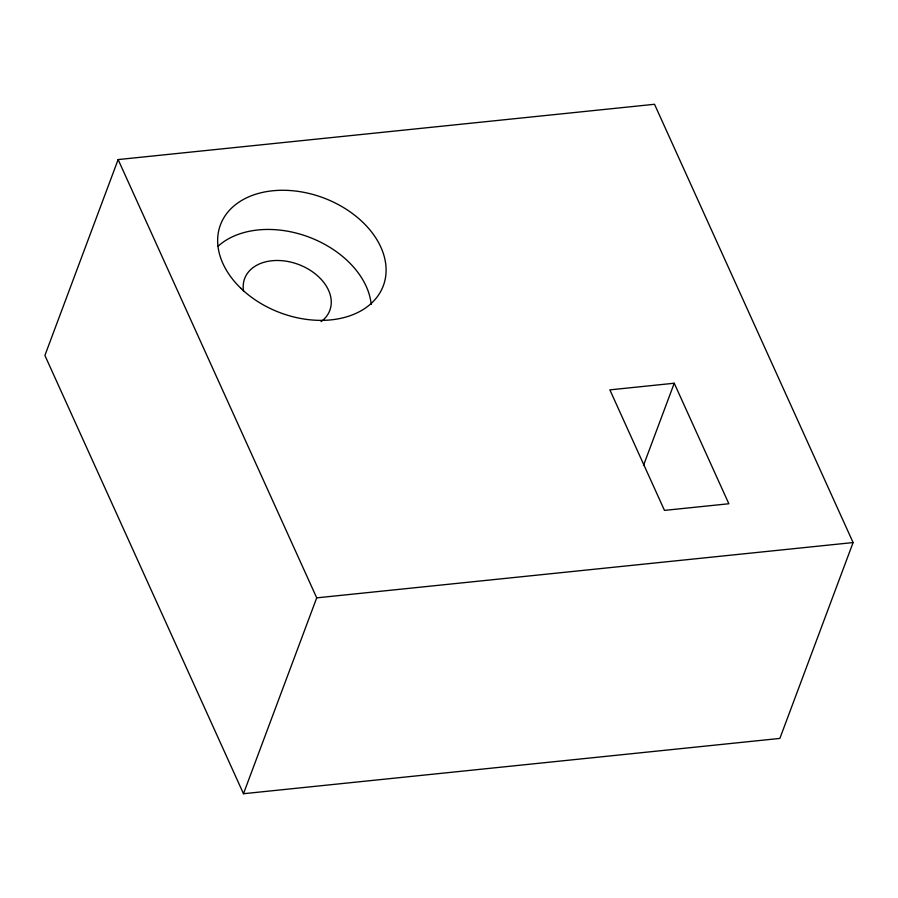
<?xml version="1.0" encoding="UTF-8"?>
<svg xmlns="http://www.w3.org/2000/svg" width="898" height="898" viewBox="0 0 898 898"><rect width="100%" height="100%" fill="white"/><g stroke="black" fill="none" stroke-linecap="round" stroke-linejoin="round"><path stroke-width="1.35" d="M118.132 159.575L44.9 355.44L243.481 793.72L779.868 738.425L853.1 542.56L654.519 104.28L118.132 159.575L316.713 597.855L243.481 793.72M643.473 465.49L674.241 383.233L609.865 389.867L664.475 510.39L728.85 503.756L674.241 383.233M316.713 597.855L853.1 542.56M243.549 291.087A45.461 32.092 20.5 0 1 299.517 264.843A45.461 32.092 20.5 0 1 321.069 321.63M218.158 246.142A86.938 61.367 20.5 0 1 309.451 237.285A86.938 61.367 20.5 0 1 371.211 304.467M240.821 288.258A86.938 61.367 20.5 0 0 382.649 287.427A86.938 61.367 20.5 0 0 282.152 190.275A86.938 61.367 20.5 0 0 240.821 288.258"/></g></svg>
